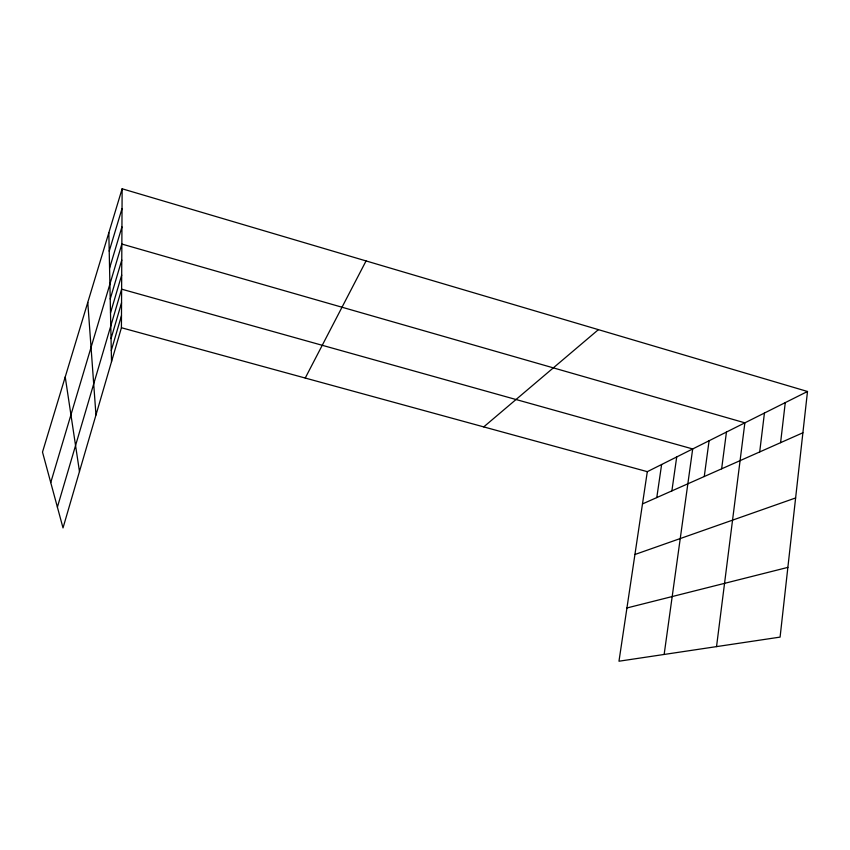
<?xml version="1.0" encoding="UTF-8"?>
<svg xmlns="http://www.w3.org/2000/svg" width="850" height="850" viewBox="0 0 850 850"><rect width="100%" height="100%" fill="white"/><g stroke="black" fill="none" stroke-linecap="round" stroke-linejoin="round"><path stroke-width="1.27" d="M122.134 188.785L42.5 452.094L63.017 527.924L121.422 327.739L122.134 188.785L807.5 391.489L780.088 637.107L618.981 661.215L647.307 471.665L807.5 391.489M780.587 442.669L785.273 402.613M759.698 451.934L764.437 413.036M716.539 646.616L744.866 422.832L121.848 244.046L50.745 482.577M721.639 468.817L726.452 432.055M704.257 476.531L709.091 440.746M664.148 654.457L692.686 448.949L121.624 289.159L57.396 507.142M671.883 490.886L676.717 456.949M656.784 497.579L661.619 464.504M111.286 350.487L121.486 315.637M111.042 338.608L121.55 302.802M110.5 312.906L121.688 275.071M110.213 298.998L121.773 260.058M109.576 268.217L121.943 226.907M109.214 251.143L122.039 208.537M305.235 378.038L366.063 260.929M483.735 426.902L598.411 329.641M642.494 503.922L802.889 432.777M634.929 554.497L795.621 497.951M626.939 607.963L787.876 567.386M121.422 327.739L647.307 471.665M65.227 376.943L79.475 471.516M87.773 302.43L95.965 415.013M108.832 232.773L111.52 361.675"/></g></svg>
